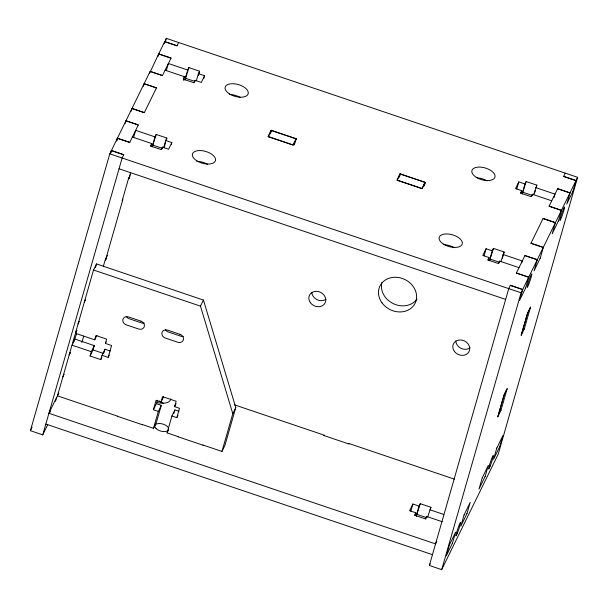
<?xml version="1.0" encoding="UTF-8"?>
<svg xmlns="http://www.w3.org/2000/svg" width="608" height="608" viewBox="0 0 608 608"><rect width="100%" height="100%" fill="white"/><g stroke="black" fill="none" stroke-linecap="round" stroke-linejoin="round"><path stroke-width="0.91" d="M47.728 424.665L42.742 434.849L30.4 430.684L109.79 153.824L111.348 150.632L123.69 154.804M110.618 153.186L111.348 150.632M110.648 153.178L111.424 150.48L117.374 138.328L129.709 142.5L138.335 124.876L126 120.703L125.195 123.409M116.599 141.026L117.374 138.328M116.713 140.729L117.443 138.176L125.924 120.855L138.259 125.028M131.176 111.249L132.02 108.399L144.066 83.782L156.408 87.955M42.742 434.849L122.124 157.996L123.766 154.652L111.424 150.48M49.788 412.634L50.563 409.815L56.658 397.358L55.48 401.379M143.336 86.336L144.142 83.63L150.092 71.478L162.427 75.643L171.053 58.026L158.718 53.854L157.913 56.559M149.576 73.279L158.642 54.006L170.977 58.178M101.893 357.337L100.776 359.617L90.083 356.007L93.054 349.927L94.293 345.61L74.966 339.082L71.987 345.162L57.448 395.854L117.709 416.214M96.953 335.266L94.719 339.826L75.392 333.29L93.533 270.013L96.512 263.933L203.452 300.063L235.775 407.611L224.945 445.36L221.973 451.44L202.844 444.98M95.494 267.49L96.512 263.933M133.6 137.53L135.66 130.34L154.994 136.876L156.18 134.444L166.873 138.054L166.098 140.752M164.152 43.495L166.303 38.357L577.6 177.316L498.21 454.176L441.697 569.643L429.362 565.478L508.752 288.618L510.386 285.274L522.72 289.446L528.671 277.286L516.336 273.121L524.955 255.497L537.297 259.662L543.248 247.509L530.906 243.344L543.104 218.424L555.438 222.596L561.389 210.436L549.054 206.272L557.673 188.647L570.015 192.812L575.966 180.66L563.624 176.495L565.258 173.151M165.52 41.086L166.303 38.357M103.36 266.296L105.131 260.102L107.479 255.314M81.905 342.403L83.714 336.08M122.626 200.397L105.442 260.323L106.18 258.803M130.621 172.505L128.812 178.828L129.922 176.548M166.318 70.68L168.378 63.49L187.712 70.026L188.898 67.594L199.591 71.204L198.307 75.696M90.083 356.007L91.322 351.69L94.293 345.61M94.719 339.826L95.958 335.51L106.651 339.12L105.42 343.436L111.583 345.519L108.186 357.39L102.015 355.3L100.776 359.617M150.944 146.254L151.719 143.556L132.384 137.028M152.152 146.764L154.994 136.876M152.296 146.847L156.18 134.444M161.895 148.968L162.412 147.174L168.583 149.256L171.851 142.568L165.688 140.486L163.62 147.676M103.998 352.678L104.986 349.228L110.276 351.014M164.297 147.045L165.589 142.553M183.403 80.302L184.437 76.707L165.102 70.178M184.87 79.914L187.712 70.026M185.014 79.998L188.898 67.594M171.342 144.37L171.851 142.568M194.613 82.118L195.13 80.324L201.301 82.407L204.569 75.719L198.406 73.636L196.338 80.826M203.802 78.417L204.569 75.719M153.398 409.739L156.378 403.659L161.31 405.331L158.338 411.403L153.398 409.739L156.081 400.391L161.014 402.055L163.62 396.735M156.378 403.659L157.35 400.262M142.386 424.551L153.49 428.306L158.338 411.403M161.014 402.055L162.564 396.659L176.138 401.25L174.587 406.646L179.527 408.31L176.844 417.658L171.912 415.994L167.063 432.888L178.167 436.643M161.31 405.331L156.461 422.226L153.49 428.306M173.865 413.47L174.884 409.914L178.995 411.304M270.112 133.859L271.145 130.256L296.438 138.806L293.314 145.19L268.022 136.64L271.145 130.256M270.651 133.068L271.381 130.515L296.058 138.852L294.348 144.81M221.973 451.44L232.796 413.691L235.775 407.611M398.985 177.399L400.018 173.804L425.311 182.347L424.544 185.045M399.524 176.609L400.254 174.055L424.931 182.392L423.715 186.648M410.826 511.214L412.885 504.024L419.056 506.107L420.242 503.675L430.935 507.285L430.426 509.086M484.029 255.93L486.088 248.74L492.26 250.823L493.445 248.391L504.138 252.001L502.337 258.294M415.013 515.485L415.781 512.787L409.617 510.705L412.885 504.024M488.209 260.201L488.984 257.503L482.813 255.421L486.088 248.74M416.222 515.994L419.056 506.107M489.425 260.71L492.26 250.823M416.358 516.086L420.242 503.675M489.562 260.802L493.445 248.391M516.747 189.08L518.806 181.891L524.978 183.973L526.163 181.541L536.856 185.151L536.081 187.849M425.706 519.103L426.474 516.405L442.297 521.748M499.16 262.914L499.677 261.121L519.012 267.649M427.69 516.906L430.935 507.285M500.886 261.622L504.138 252.001M520.927 193.352L521.702 190.654L515.531 188.571L518.806 181.891M522.143 193.861L524.978 183.973M522.28 193.944L526.163 181.541M531.878 196.065L532.395 194.271L551.73 200.8M533.604 194.773L536.856 185.151M534.538 193.245L535.314 190.547M521.763 262.762L522.28 260.969L502.953 254.433M441.697 569.643L521.086 292.79L522.652 289.598L510.31 285.426M449.525 544.608L446.28 555.932L452.375 543.362M522.72 289.446L519.475 300.656L525.578 288.078M452.375 543.476L455.62 532.152L449.525 544.73M525.578 288.192L528.747 277.134L537.221 259.814L524.886 255.649M553.972 197.714L554.998 194.119L535.671 187.583M464.102 514.832L460.849 526.156L466.952 513.578M537.297 259.662L534.052 270.872L540.155 258.301M466.952 513.699L470.197 502.375L464.094 514.946M540.147 258.415L543.324 247.357L555.37 222.748L543.028 218.576M497.906 416.586L504.093 395.01L507.064 388.938M521.276 335.084L527.463 313.515L530.434 307.435M500.878 410.628L507.216 388.512L504.093 394.896L497.754 417.004L500.878 410.506M524.248 329.126L530.586 307.017L527.463 313.394L521.124 335.51L524.248 329.012M482.243 477.759L478.998 489.083L485.093 476.512M555.438 222.596L552.193 233.799L558.296 221.228M485.093 476.626L488.338 465.302L482.243 477.88M558.296 221.342L561.465 210.284L569.939 192.964L557.604 188.799M496.82 447.982L493.567 459.306L499.67 446.728M570.015 192.812L566.77 204.022L572.873 191.444M499.67 446.85L502.915 435.526L496.812 448.096M572.865 191.566L576.042 180.508L577.6 177.316M126 120.703L131.944 108.551L144.286 112.716L156.484 87.803L144.142 83.63M158.718 53.854L164.662 41.701L177.004 45.866L178.638 42.522M130.454 174.618L128.501 178.6L122.162 200.716L122.945 199.12M151.719 143.556L150.526 145.988L161.226 149.606L162.412 147.174M184.437 76.707L183.244 79.139L193.944 82.749L195.13 80.324M84.36 301.895L85.538 299.501M84.36 302.009L85.477 299.736M165.688 140.486L166.873 138.054M198.406 73.636L199.591 71.204M78.022 324.011L79.291 321.305M75.392 333.29L76.137 331.778M30.4 430.684L32.064 427.287M69.206 354.753L70.376 352.359M69.206 354.867L70.323 352.587M62.867 376.861L64.136 374.163M50.563 409.936L48.929 413.28L435.548 543.902L436.772 541.394M56.506 397.784L58.801 393.095M105.42 343.436L106.157 341.916M102.015 355.3L104.986 349.228M108.186 357.39L109.296 355.11M271.381 130.515L268.402 136.595L293.086 144.932L296.058 138.852M232.796 413.691L200.473 306.143L203.452 300.063M174.587 406.646L176.077 403.606M171.912 415.994L174.884 409.914M167.063 432.888L168.18 430.608M176.844 417.658L177.962 415.378M400.018 173.804L396.895 180.181L422.188 188.731L425.311 182.347M400.254 174.055L397.282 180.135L421.96 188.472L424.931 182.392M488.984 257.503L487.798 259.935L498.492 263.553L499.677 261.121M521.702 190.654L520.516 193.086L531.21 196.703L532.395 194.271M415.781 512.787L414.595 515.219L425.288 518.837L426.474 516.405M429.362 565.478L430.19 563.776M164.738 41.549L177.08 45.714M563.7 176.343L576.042 180.508M185.805 78.379L194.72 81.388M523.07 192.326L531.985 195.335M150.161 71.326L162.503 75.498M549.123 206.12L561.465 210.284M132.02 108.399L144.362 112.564M530.982 243.192L543.324 247.357M153.087 145.228L162.002 148.238M490.352 259.175L499.267 262.185M117.443 138.176L129.785 142.348M516.405 272.969L528.747 277.134M109.79 153.824L521.086 292.79M119.031 168.781L505.658 299.402M93.533 270.013L200.473 306.143M93.054 349.927L103.748 353.537M71.987 345.162L91.322 351.69M234.331 404.799L324.155 435.146M348.832 443.483L454.328 479.127M323.692 435.465L348.992 444.015M429.75 509.717L443.81 514.467M417.149 514.459L426.953 517.773M117.321 416.26L142.622 424.81M177.787 436.688L203.08 445.238M45.836 424.065L432.455 554.686M126.418 316.548A4.788 4.096 26.1 0 0 129.284 318.782L141.618 322.954A4.788 4.096 26.1 0 0 144.278 323.144M165.49 329.749A4.788 4.096 26.1 0 0 168.355 331.983L180.698 336.156A4.788 4.096 26.1 0 0 183.358 336.346M417.035 298.984A19.593 16.766 26.1 0 1 393.353 303.673A19.593 16.766 26.1 0 1 382.006 282.264M326.048 299.227A8.71 7.448 26.1 0 1 317.019 299.66A8.71 7.448 26.1 0 1 311.813 292.273M469.999 347.86A8.71 7.448 26.1 0 1 460.978 348.293A8.71 7.448 26.1 0 1 455.772 340.906M76.654 333.389A7.182 0.562 -71.3 0 1 73.378 342.312A7.182 0.562 -71.3 0 1 73.591 339.348A7.182 0.562 -71.3 0 1 76.882 330.258M170.772 398.863A13.064 6.688 16 0 1 157.419 402.602M159.083 400.976A13.064 6.688 16 0 1 163.316 403.172M196.946 161.34A11.978 6.133 16 0 1 207.548 164.32M444.858 244.766A11.978 6.133 16 0 1 454.328 247.699M229.664 94.491A11.978 6.133 16 0 1 240.266 97.47M477.576 177.916A11.978 6.133 16 0 1 487.046 180.85M140.912 321.123L128.577 316.95A4.788 4.096 26.1 0 0 122.915 319.375A4.788 4.096 26.1 0 0 126.304 324.862L138.647 329.027A4.788 4.096 26.1 0 0 144.301 326.602A4.788 4.096 26.1 0 0 140.912 321.123M179.991 334.324L167.648 330.152A4.788 4.096 26.1 0 0 161.994 332.576A4.788 4.096 26.1 0 0 165.384 338.063L177.718 342.228A4.788 4.096 26.1 0 0 183.38 339.804A4.788 4.096 26.1 0 0 179.991 334.324M381.999 302.845A19.593 16.766 26.1 0 0 414.899 303.688A19.593 16.766 26.1 0 0 395.732 277.256A19.593 16.766 26.1 0 0 381.999 302.845M310.407 302.708A8.71 7.448 26.1 0 0 325.029 303.08A8.71 7.448 26.1 0 0 316.51 291.338A8.71 7.448 26.1 0 0 310.407 302.708M454.358 351.34A8.71 7.448 26.1 0 0 468.981 351.72A8.71 7.448 26.1 0 0 460.469 339.971A8.71 7.448 26.1 0 0 454.358 351.34M457.459 532.942A7.182 0.562 -71.3 0 0 460.552 522.363A7.182 0.562 -71.3 0 0 456.699 532.16A7.182 0.562 -71.3 0 0 457.459 532.942M490.177 466.093A7.182 0.562 -71.3 0 0 493.27 455.506A7.182 0.562 -71.3 0 0 489.417 465.31A7.182 0.562 -71.3 0 0 490.177 466.093M528.724 284.4A7.182 0.562 -71.3 0 0 531.825 273.82A7.182 0.562 -71.3 0 0 527.964 283.624A7.182 0.562 -71.3 0 0 528.724 284.4M561.442 217.55A7.182 0.562 -71.3 0 0 564.543 206.971A7.182 0.562 -71.3 0 0 560.682 216.775A7.182 0.562 -71.3 0 0 561.442 217.55M156.112 428.61A7.182 3.678 16 0 0 168.142 430.418A7.182 3.678 16 0 0 161.036 423.639A7.182 3.678 16 0 0 156.112 428.61M196.718 160.755A11.978 6.133 16 0 0 215.452 160.611A11.978 6.133 16 0 0 199.66 150.556A11.978 6.133 16 0 0 196.718 160.755M443.498 244.135A11.978 6.133 16 0 0 462.232 243.99A11.978 6.133 16 0 0 446.439 233.928A11.978 6.133 16 0 0 443.498 244.135M229.436 93.906A11.978 6.133 16 0 0 248.17 93.761A11.978 6.133 16 0 0 232.378 83.706A11.978 6.133 16 0 0 229.436 93.906M476.216 177.285A11.978 6.133 16 0 0 494.95 177.141A11.978 6.133 16 0 0 479.157 167.078A11.978 6.133 16 0 0 476.216 177.285"/></g></svg>
